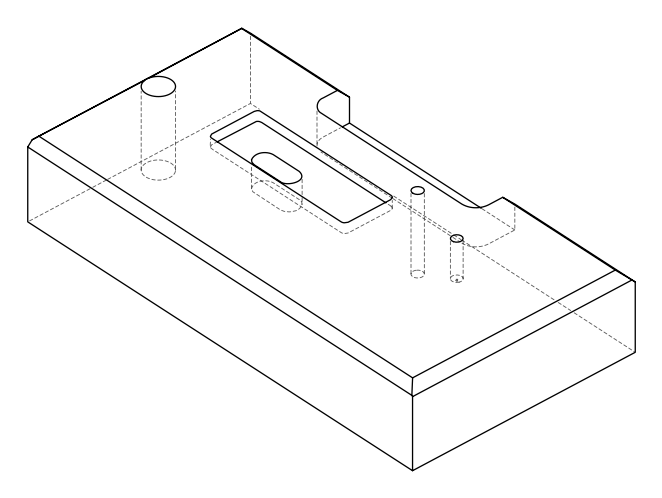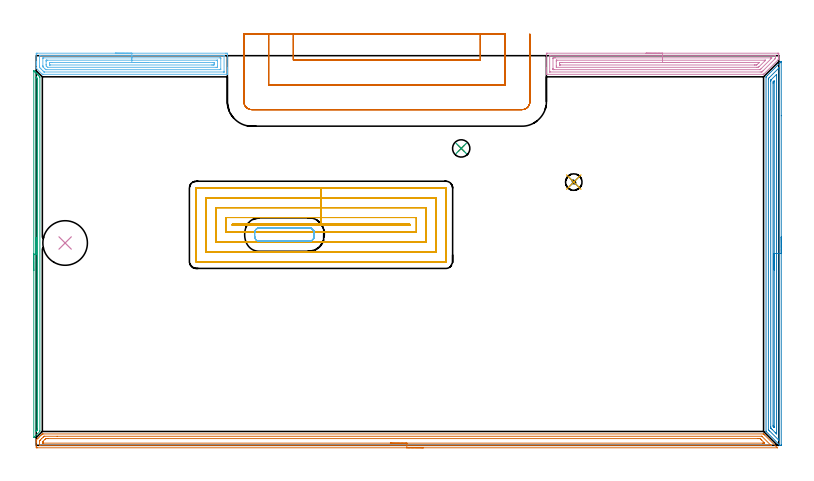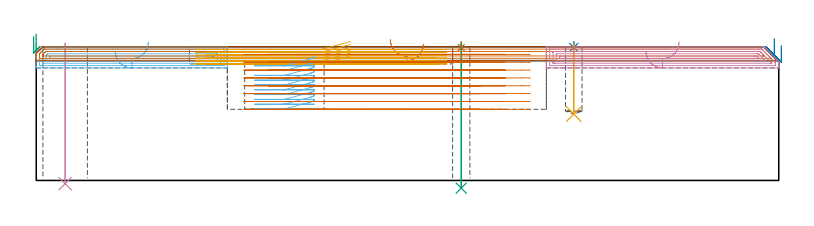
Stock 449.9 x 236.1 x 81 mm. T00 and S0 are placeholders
(PLAN: 13 operations, 7 tool changes, 74.1 min)
(1 SPOT_DRILL | STEP1HOLE | NXT0321_9005460120000 | 0.03 min | 1 mm3)
(2 SPOT_DRILL_1 | STEP1POCKET | NXT0321_9005460120000 | 0.03 min | 2 mm3)
(3 DRILL_THROUGH_HOLE_INTO_CENTER | STEP1HOLE | UGT0301_500 | 0.35 min | 6976 mm3)
(4 INDEXABLE_INSERT_DRILL_THROUGH_HOLE_FROM_SOLID | STEP1HOLE_1 | NXT0302_025 | 0.34 min | 46330 mm3)
(5 DRILL_BLIND_HOLE_INTO_CENTER | STEP1POCKET | NXT0301_071 | 0.17 min | 3085 mm3)
(6 AREA_MILL | FG_CHAMFER_SURFACE | UGT0205_001 | 4.85 min | 10046 mm3)
(7 AREA_MILL_1 | FG_CHAMFER_SURFACE_1 | UGT0205_001 | 10.9 min | 15858 mm3)
(8 AREA_MILL_2 | FG_CHAMFER_SURFACE_2 | UGT0205_001 | 7.36 min | 9765 mm3)
(9 AREA_MILL_3 | FG_CHAMFER_SURFACE_3 | UGT0205_001 | 3.66 min | 1487 mm3)
(10 AREA_MILL_4 | FG_CHAMFER_SURFACE_4 | UGT0205_001 | 5.74 min | 11690 mm3)
(11 MILL_RECTANGULAR_POCKET | POCKET_RECTANGULAR_STRAIGHT | UGT0201_126 | Follow Part, ap 2, ae 75% | 18.72 min | 87469 mm3)
(12 MILL_RECTANGULAR_POCKET_1 | POCKET_RECTANGULAR_STRAIGHT_1 | NXT0201_011 | Follow Part, ap 3, ae 75% | 2.62 min | 24572 mm3)
(13 MILL_SLOT | SLOT_PARTIAL_RECTANGULAR | UGT0201_094 | Follow Part, ap 5, ae 75% | 19.33 min | 308180 mm3)
(TOOL NXT0321_9005460120000 | NC Spot Drill, 142deg, 12mm, Carbide, Uncoated | D12 PA142 FL30 Z2)
(TOOL UGT0301_500 | Carbide Drill 10.5 mm | D10.5 PA118 FL87 Z2)
(TOOL NXT0302_025 | Index. Insert Drill 27mm [880-D2700L32-05] | D27 PA176 FL135 Z2)
(TOOL NXT0301_071 | Carbide Drill 10mm [860.1-1000-030A1-MM 2214] | D10 PA140 FL47 Z2)
(TOOL UGT0205_001 | Chamfer Mill 20 x 3 x 45 deg. | D20 FL50 Z2)
(TOOL UGT0201_126 | Carbide End Mill 8.0 | D8 FL15 Z4)
(TOOL NXT0201_011 | ENDMILL 12mm [2P460-1200-NA 1630] | D12 FL38 Z6)
(TOOL UGT0201_094 | End mill 20 mm | D20 FL38 Z4)
(OP 1 SPOT_DRILL)
G17 G21 G94 G90
T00 M6
G54
G17 G0 G90 X257.5 Y179.9 S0 M3
G43 Z91. H0
G94 G81 G98 Z80.548 F250. R84.
G80
M5
M2
(OP 2 SPOT_DRILL_1)
G17 G21 G94 G90
T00 M6
G54
G17 G0 G90 X325.7 Y159.5 S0 M3
G43 Z91. H0
G94 G81 G98 Z80.57 F250. R84.
G80
M5
M2
(OP 3 DRILL_THROUGH_HOLE_INTO_CENTER)
G17 G21 G94 G90
T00 M6
G54
G17 G0 G90 X257.5 Y179.9 S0 M3
G43 Z91. H0
G94 G73 G98 Z-4.655 F250. Q9.517 R83.
G80
M5
M2
(OP 4 INDEXABLE_INSERT_DRILL_THROUGH_HOLE_FROM_SOLID)
G17 G21 G94 G90
T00 M6
G54
G17 G0 G90 X17.5 Y122.6 S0 M3
G43 Z91. H1
G94 G81 G98 Z-1.971 F250. R83.
G80
M5
M2
(OP 5 DRILL_BLIND_HOLE_INTO_CENTER)
G17 G21 G94 G90
T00 M6
G54
G17 G0 G90 X325.7 Y159.5 S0 M3
G43 Z91. H1
G94 G81 G98 Z40.2 F250. R83.
G80
M5
M2
(OP 6 AREA_MILL)
G17 G21 G94 G90
T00 M6
G54
G17 G0 G90 X47.9 Y237.6 S1061 M3
G43 Z91. H0
Z78.2
G94 G1 X47.938 Z77.328 F250.
X48.052 Z76.464
X48.241 Z75.612
X48.503 Z74.78
X48.837 Z73.974
X49.24 Z73.2
X49.708 Z72.464
X50.24 Z71.772
X50.829 Z71.129
X51.472 Z70.54
X52.164 Z70.008
X52.9 Z69.54
X53.674 Z69.137
X54.48 Z68.803
X55.312 Z68.541
X56.164 Z68.352
X57.028 Z68.238
X57.9 Z68.2
X114.644
X115.242 Y237.597 Z68.203
X115.793 Y237.591 Z68.205
X115.797 Y237.556 Z68.241
X115.799 Y236.999 Z68.798
X115.8 Y236.439 Z69.357
Y228.97 Z76.824
Y228.304 Z77.493
Y228.078 Z77.72
Y227.412 Z78.385
Y227.185 Z78.611
Y226.732 Z79.067
Y225.855 Z79.944
Y225.401 Z80.397
Y225.105 Z80.693
X115.793 Y224.837 Z80.955
X115.79 Y224.803 Z80.989
X115.687 Y224.8 Z81.
X4.114
X3.698 Y224.806 Z80.992
X3.616 Y224.883 Z80.915
X0.285 Y228.214 Z77.584
X0.113 Y228.389 Z77.409
X0.01 Y228.501 Z77.297
X0.008 Y228.524 Z77.275
X0. Y228.75 Z77.048
Y230.3 Z75.499
Y230.754 Z75.042
Y230.981 Z74.816
Y231.646 Z74.151
Y231.873 Z73.925
Y232.538 Z73.256
X0.001 Y236.999 Z68.798
X0.003 Y237.556 Z68.241
X0.007 Y237.591 Z68.205
X0.558 Y237.6 Z68.2
X57.9
Y236.186 Z69.614
X113.464 Y236.185 Z69.615
X113.543 Z69.616
X113.7 Y236.181 Z69.619
X113.791 Y236.178 Z69.622
X113.794 Y236.154 Z69.646
X113.796 Y236.107 Z69.693
X113.8 Y235.77 Z70.03
X113.799 Y226.293 Z79.507
X113.798 Y226.251 Z79.549
X113.795 Y226.231 Z79.569
X113.792 Y226.225 Z79.575
X113.777 Y226.221 Z79.579
X113.622 Y226.216 Z79.584
X113.543 Y226.215 Z79.585
X5.003
X4.924 Y226.217 Z79.583
X4.769 Y226.221 Z79.579
X4.727 Y226.234 Z79.566
X4.704 Y226.253 Z79.547
X4.659 Y226.293 Z79.507
X4.114 Y226.836 Z78.964
X3.764 Y227.185 Z78.615
X3.225 Y227.725 Z78.075
X2.874 Y228.078 Z77.722
X2.336 Y228.624 Z77.176
X2.01 Y228.97 Z76.83
X2.003 Y229.303 Z76.497
X2.001 Y229.862 Z75.938
X2. Y230.199 Z75.601
X2.001 Y236.107 Z69.693
X2.002 Y236.149 Z69.651
X2.005 Y236.169 Z69.631
X2.008 Y236.175 Z69.625
X2.023 Y236.179 Z69.621
X2.178 Y236.184 Z69.616
X2.257 Y236.185 Z69.615
X57.9 Y236.186 Z69.614
Y234.772 Z71.028
X111.239 Y234.771 Z71.029
X111.686 Y234.77 Z71.03
X111.75 Y234.768 Z71.032
X111.78 Y234.765 Z71.035
X111.79 Y234.664 Z71.136
X111.798 Y234.437 Z71.363
X111.8 Y234.322 Z71.478
Y234.208 Z71.592
Y227.964 Z77.836
X111.797 Y227.849 Z77.951
X111.788 Y227.635 Z78.165
X111.686 Y227.633 Z78.167
X111.244 Y227.629 Z78.171
X6.339 Y227.628 Z78.172
X5.892 Y227.629 Z78.171
X5.828 Y227.632 Z78.168
X5.792 Y227.635 Z78.165
X5.757 Y227.654 Z78.146
X5.611 Y227.794 Z78.006
X5.322 Y228.078 Z77.722
X4.114 Y229.286 Z76.514
X4.046 Y229.359 Z76.441
X4.016 Y229.395 Z76.405
X4.008 Y229.52 Z76.28
X4.001 Y229.748 Z76.052
X4. Y229.862 Z75.938
Y229.976 Z75.824
Y234.436 Z71.364
X4.003 Y234.551 Z71.249
X4.012 Y234.765 Z71.035
X4.114 Y234.767 Z71.033
X4.556 Y234.771 Z71.029
X57.9 Y234.772 Z71.028
Y233.357 Z72.443
X109.461
X109.645 Y233.356 Z72.444
X109.737 Y233.354 Z72.446
X109.78 Y233.351 Z72.449
X109.79 Y233.347 Z72.453
X109.792 Y233.33 Z72.47
X109.8 Y232.647 Z73.153
Y232.538 Z73.262
Y229.97 Z75.83
Y229.862 Z75.938
X109.796 Y229.083 Z76.717
X109.791 Y229.056 Z76.744
X109.78 Y229.049 Z76.751
X109.733 Y229.047 Z76.753
X109.631 Y229.044 Z76.756
X109.427 Y229.043 Z76.757
X109.019
X6.985
X6.883 Y229.045 Z76.755
X6.833 Y229.047 Z76.753
X6.812 Y229.049 Z76.751
X6.781 Y229.074 Z76.726
X6.01 Y229.862 Z75.938
X6.001 Y230.645 Z75.155
X6. Y230.754 Z75.046
Y232.538 Z73.262
X6.004 Y233.317 Z72.483
X6.009 Y233.344 Z72.456
X6.02 Y233.35 Z72.45
X6.067 Y233.353 Z72.447
X6.169 Y233.356 Z72.444
X6.373 Y233.357 Z72.443
X6.781
X57.9
Y231.943 Z73.857
X107.241
X107.537 Y231.94 Z73.86
X107.734 Y231.936 Z73.864
X107.791 Y231.933 Z73.867
X107.794 Y231.901 Z73.899
X107.797 Y231.833 Z73.967
X107.799 Y231.646 Z74.154
Y231.086 Z74.714
X107.795 Y230.754 Z75.046
X107.79 Y230.48 Z75.32
X107.531 Y230.464 Z75.336
X107.241 Y230.46 Z75.34
X106.648 Y230.457 Z75.343
X106.352
X8.559
X8.263 Y230.46 Z75.34
X8.066 Y230.464 Z75.336
X8.009 Y230.467 Z75.333
X8.006 Y230.499 Z75.301
X8.003 Y230.567 Z75.233
X8.001 Y230.754 Z75.046
Y231.314 Z74.486
X8.005 Y231.646 Z74.154
X8.01 Y231.92 Z73.88
X8.269 Y231.936 Z73.864
X8.559 Y231.94 Z73.86
X9.152 Y231.943 Z73.857
X9.448
X57.9
X58.772 Z73.895
X59.636 Z74.009
X60.488 Z74.198
X61.32 Z74.46
X62.126 Z74.794
X62.9 Z75.197
X63.636 Z75.665
X64.328 Z76.196
X64.971 Z76.786
X65.56 Z77.429
X66.092 Z78.121
X66.56 Z78.857
X66.963 Z79.631
X67.297 Z80.437
X67.559 Z81.269
X67.748 Z82.12
X67.862 Z82.985
X67.9 Z83.857
G0 Z91.
M5
M2
(OP 7 AREA_MILL_1)
G17 G21 G94 G90
T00 M6
G54
G17 G0 G90 X234.55 Y-1.5 S1061 M3
G43 Z91. H0
Z82.6
G94 G1 X234.512 Z81.729 F250.
X234.398 Z80.864
X234.209 Z80.012
X233.947 Z79.18
X233.613 Z78.374
X233.21 Z77.6
X232.741 Z76.864
X232.21 Z76.172
X231.621 Z75.529
X230.978 Z74.94
X230.286 Z74.409
X229.55 Z73.94
X228.776 Z73.537
X227.97 Z73.203
X227.138 Z72.941
X226.286 Z72.752
X225.422 Z72.638
X224.55 Z72.6
X0.626
X0.005 Y-1.496
X0.003 Y-1.495 Z72.601
X0. Y-0.875 Z73.22
Y-0.607 Z73.488
Y1.806 Z75.901
Y2.522 Z76.621
Y3.147 Z77.246
X0.001 Y3.192 Z77.292
X0.003 Y3.203 Z77.302
X1.073 Y4.273 Z78.372
X1.967 Y5.167 Z79.266
X2.861 Y6.061 Z80.16
X3.53 Y6.729 Z80.829
X3.705 Y6.897 Z80.989
X4.201 Y6.9 Z81.
X440.433
X440.687 Y6.905 Z80.991
X440.721 Y6.881 Z80.977
X441.317 Y6.283 Z80.383
X448.772 Y-1.171 Z72.927
X448.924 Y-1.322 Z72.774
X449.07 Y-1.474 Z72.624
X449.083 Y-1.494 Z72.603
X449.07 Y-1.499 Z72.599
X224.55 Y-1.5 Z72.6
Y-0.086 Z74.014
X2.414 Y-0.085 Z74.015
X2.309 Y-0.084 Z74.016
X2.102 Y-0.079 Z74.021
X2.009 Y-0.071 Z74.029
X2.006 Y-0.04 Z74.06
X2.004 Y0.019 Z74.119
X2. Y0.432 Z74.532
X2.001 Y2.218 Z76.318
X2.009 Y2.7 Z76.8
X2.011 Y2.749 Z76.849
X2.047 Y2.791 Z76.891
X2.106 Y2.854 Z76.954
X2.182 Y2.932 Z77.032
X2.414 Y3.164 Z77.264
X3.308 Y4.058 Z78.158
X4.201 Y4.952 Z79.052
X4.417 Y5.166 Z79.266
X4.638 Y5.382 Z79.482
X4.729 Y5.468 Z79.568
X4.888 Y5.479 Z79.579
X4.993 Y5.483 Z79.583
X5.095 Y5.485 Z79.585
X12.645 Y5.486 Z79.586
X439.431 Y5.485 Z79.585
X439.535 Y5.484 Z79.584
X439.638 Y5.48 Z79.58
X439.662 Y5.477 Z79.577
X439.677 Y5.466 Z79.566
X439.709 Y5.439 Z79.539
X439.768 Y5.382 Z79.482
X444.898 Y0.251 Z74.351
X445.127 Y0.019 Z74.119
X445.201 Y-0.062 Z74.038
X445.215 Y-0.079 Z74.021
X445.176 Y-0.081 Z74.019
X445.107 Y-0.084 Z74.016
X445.002 Y-0.085 Z74.015
X444.898 Y-0.086 Z74.014
X224.55
Y1.329 Z75.429
X4.201
X4.042 Y1.331 Z75.431
X4.016 Y1.333 Z75.433
X4.01 Y1.334 Z75.434
X4.007 Y1.363 Z75.463
X4.002 Y1.47 Z75.57
X4.001 Y1.605 Z75.705
Y1.806 Z75.906
X4.002 Y2.005 Z76.105
X4.01 Y2.209 Z76.309
X4.021 Y2.31 Z76.41
X4.068 Y2.361 Z76.461
X4.201 Y2.501 Z76.601
X5.294 Y3.594 Z77.694
X5.645 Y3.938 Z78.038
X5.762 Y4.051 Z78.151
X5.989 Y4.064 Z78.164
X6.408 Y4.069 Z78.169
X6.883 Y4.071 Z78.171
X7.299
X437.27
X437.747 Y4.069 Z78.169
X438.171 Y4.064 Z78.164
X438.641 Y4.053 Z78.153
X439.104 Y3.594 Z77.694
X439.535 Y3.166 Z77.266
X440.894 Y1.806 Z75.906
X441.323 Y1.373 Z75.473
X441.353 Y1.336 Z75.436
X441.323 Y1.335 Z75.435
X440.905 Y1.33 Z75.43
X440.429 Y1.329 Z75.429
X440.013
X224.55
X223.678 Z75.467
X222.813 Z75.58
X221.962 Z75.769
X221.13 Z76.032
X220.324 Z76.365
X219.55 Z76.768
X218.814 Z77.237
X218.122 Z77.768
X217.479 Z78.357
X216.89 Z79.001
X216.358 Z79.693
X215.89 Z80.429
X215.487 Z81.202
X215.153 Z82.008
X214.891 Z82.84
X214.702 Z83.692
X214.588 Z84.557
X214.55 Z85.429
G0 Z91.
M5
M2
(OP 8 AREA_MILL_2)
G17 G21 G94 G90
T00 M6
G54
G17 G0 G90 X451.4 Y126.25 S1061 M3
G43 Z91. H0
Z81.8
G94 G1 Y126.212 Z80.928 F250.
Y126.098 Z80.064
Y125.909 Z79.212
Y125.647 Z78.38
Y125.313 Z77.574
Y124.91 Z76.8
Y124.442 Z76.064
Y123.91 Z75.372
Y123.321 Z74.729
Y122.678 Z74.14
Y121.986 Z73.609
Y121.25 Z73.14
Y120.476 Z72.737
Y119.67 Z72.403
Y118.838 Z72.141
Y117.987 Z71.952
Y117.122 Z71.838
Y116.25 Z71.8
Y0.166
X451.398 Y0.115 Z71.802
X451.391 Y0. Z71.805
X450.599 Y0.001 Z72.6
X450.365 Y0.233 Z72.831
X449.987 Y0.612 Z73.212
X442.406 Y8.194 Z80.793
X442.306 Y8.295 Z80.892
X442.204 Y8.405 Z80.989
X442.2 Y8.649 Z81.
Y222.958
X442.205 Y223.303 Z80.991
X442.34 Y223.442 Z80.857
X443.048 Y224.149 Z80.151
X451.085 Y232.185 Z72.115
X451.256 Y232.358 Z71.941
X451.384 Y232.483 Z71.814
X451.395 Y232.485 Z71.803
X451.399 Y232.483 Z71.799
X451.4 Y199.716 Z71.8
Y116.25
X449.986 Z73.214
Y4.118
X449.984 Y3.291 Z73.216
X449.983 Y3.228 Z73.217
X449.979 Y3.16 Z73.221
X449.968 Y3.093 Z73.232
X449.919 Y3.137 Z73.281
X449.76 Y3.291 Z73.44
X444.401 Y8.649 Z78.799
X443.68 Y9.373 Z79.52
X443.64 Y9.417 Z79.56
X443.623 Y9.439 Z79.577
X443.619 Y9.477 Z79.581
X443.616 Y9.542 Z79.584
X443.615 Y9.608 Z79.585
X443.614 Y222.065 Z79.586
X443.615 Y222.131 Z79.585
X443.618 Y222.197 Z79.582
X443.621 Y222.239 Z79.579
X443.633 Y222.271 Z79.567
X443.68 Y222.323 Z79.52
X443.995 Y222.643 Z79.205
X444.308 Y222.958 Z78.892
X449.919 Y228.569 Z73.281
X449.963 Y228.61 Z73.237
X449.978 Y228.623 Z73.222
X449.979 Y228.622 Z73.221
X449.981 Y228.603 Z73.219
X449.984 Y228.515 Z73.216
X449.986 Y228.382 Z73.214
Y228.316
Y116.25
X448.571 Z74.629
Y7.176
Y7.059
X448.568 Y6.983 Z74.632
X448.566 Y6.952 Z74.634
X448.533 Y6.978 Z74.667
X448.137 Y7.365 Z75.063
X447.743 Y7.756 Z75.457
X445.957 Y9.542 Z77.243
X445.463 Y10.038 Z77.737
X445.074 Y10.435 Z78.126
X445.035 Y10.494 Z78.165
X445.032 Y10.544 Z78.168
X445.029 Y10.653 Z78.171
Y10.87
X445.028 Y11.328 Z78.172
X445.029 Y220.714 Z78.171
X445.033 Y221.172 Z78.167
X445.035 Y221.221 Z78.165
X445.072 Y221.266 Z78.128
X445.136 Y221.335 Z78.064
X445.217 Y221.418 Z77.983
X445.463 Y221.664 Z77.737
X448.545 Y224.744 Z74.655
X448.553 Y224.745 Z74.647
X448.564 Y224.744 Z74.636
X448.569 Y224.489 Z74.631
X448.571 Y224.309 Z74.629
Y116.25
X447.157 Z76.043
Y11.328
X447.153 Y10.992 Z76.047
X447.15 Y10.827 Z76.05
X447.146 Y10.814 Z76.054
X447.116 Y10.84 Z76.084
X447.069 Y10.884 Z76.131
X446.629 Y11.328 Z76.571
X446.45 Y11.519 Z76.75
X446.443 Y12.132 Z76.757
Y219.475
X446.449 Y220.185 Z76.751
X446.534 Y220.279 Z76.666
X446.732 Y220.48 Z76.468
X446.89 Y220.636 Z76.31
X447.15 Y220.889 Z76.05
X447.156 Y220.368 Z76.044
X447.157 Y220.279 Z76.043
Y116.25
Y115.378 Z76.081
Y114.514 Z76.195
Y113.662 Z76.383
Y112.83 Z76.646
Y112.024 Z76.98
Y111.25 Z77.382
Y110.514 Z77.851
Y109.822 Z78.382
Y109.179 Z78.972
Y108.59 Z79.615
Y108.059 Z80.307
Y107.59 Z81.043
Y107.187 Z81.817
Y106.853 Z82.622
Y106.591 Z83.455
Y106.402 Z84.306
Y106.288 Z85.171
Y106.25 Z86.043
G0 Z91.
M5
M2
(OP 9 AREA_MILL_3)
G17 G21 G94 G90
T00 M6
G54
G17 G0 G90 X-1.5 Y105.85 S1061 M3
G43 Z91. H0
Z87.3
G94 G1 Y105.888 Z86.428 F250.
Y106.002 Z85.564
Y106.191 Z84.712
Y106.453 Z83.88
Y106.787 Z83.074
Y107.19 Z82.3
Y107.658 Z81.564
Y108.189 Z80.872
Y108.779 Z80.229
Y109.422 Z79.64
Y110.114 Z79.108
Y110.85 Z78.64
Y111.624 Z78.237
Y112.43 Z77.903
Y113.262 Z77.641
Y114.113 Z77.452
Y114.978 Z77.338
Y115.85 Z77.3
Y226.755
X-1.495 Y226.983 Z77.303
X-1.423 Y226.918 Z77.376
X-1.204 Y226.704 Z77.596
X-1.193 Y226.693 Z77.607
X-0.98 Y226.481 Z77.817
X-0.906 Y226.407 Z77.893
X-0.758 Y226.259 Z78.041
X-0.684 Y226.186 Z78.112
X-0.609 Y226.109 Z78.19
X-0.465 Y225.965 Z78.335
X-0.389 Y225.89 Z78.408
X-0.312 Y225.812 Z78.487
X-0.171 Y225.671 Z78.628
X-0.093 Y225.595 Z78.703
X-0.015 Y225.515 Z78.785
X0.123 Y225.377 Z78.922
X0.202 Y225.299 Z78.998
X0.283 Y225.218 Z79.082
X0.417 Y225.084 Z79.216
X0.498 Y225.004 Z79.294
X0.58 Y224.921 Z79.379
X0.71 Y224.79 Z79.51
X0.793 Y224.709 Z79.589
X0.877 Y224.623 Z79.676
X1.004 Y224.496 Z79.803
X1.089 Y224.413 Z79.885
X1.174 Y224.326 Z79.973
X1.298 Y224.203 Z80.097
X1.384 Y224.118 Z80.18
X1.471 Y224.029 Z80.271
X1.592 Y223.909 Z80.391
X1.68 Y223.822 Z80.476
X2.138 Y223.363 Z80.937
X2.194 Y223.306 Z80.992
X2.2 Y222.84 Z81.
Y8.859
X2.193 Y8.394 Z80.992
X0.877 Y7.076 Z79.676
X-0.46 Y5.739 Z78.338
X-1.352 Y4.847 Z77.446
X-1.423 Y4.778 Z77.375
X-1.491 Y4.713 Z77.305
X-1.498 Y4.809 Z77.301
X-1.5 Y4.847 Z77.3
Y115.85
X-0.086 Z78.714
Y222.833
X-0.084 Y223.053 Z78.716
X-0.082 Y223.104 Z78.718
X-0.08 Y223.116 Z78.72
X-0.069 Y223.109 Z78.731
X-0.018 Y223.066 Z78.782
X0.031 Y223.019 Z78.831
X0.21 Y222.84 Z79.01
X0.502 Y222.547 Z79.302
X0.654 Y222.391 Z79.454
X0.754 Y222.284 Z79.554
X0.779 Y222.252 Z79.579
X0.782 Y222.229 Z79.582
X0.784 Y222.175 Z79.584
X0.786 Y221.956 Z79.586
Y9.759
X0.784 Y9.527 Z79.584
X0.782 Y9.473 Z79.582
X0.779 Y9.449 Z79.579
X0.764 Y9.425 Z79.564
X0.681 Y9.336 Z79.481
X0.502 Y9.153 Z79.302
X0.058 Y8.708 Z78.858
X-0.03 Y8.622 Z78.77
X-0.055 Y8.6 Z78.745
X-0.073 Y8.586 Z78.727
X-0.079 Y8.651 Z78.721
X-0.086 Y8.852 Z78.714
Y8.86
Y115.85
Y116.721 Z78.752
Y117.586 Z78.866
Y118.438 Z79.055
Y119.27 Z79.317
Y120.076 Z79.651
Y120.85 Z80.054
Y121.586 Z80.523
Y122.278 Z81.054
Y122.921 Z81.643
Y123.51 Z82.286
Y124.041 Z82.978
Y124.51 Z83.714
Y124.913 Z84.488
Y125.247 Z85.294
Y125.509 Z86.126
Y125.698 Z86.978
Y125.812 Z87.843
Y125.85 Z88.714
G0 Z91.
M5
M2
(OP 10 AREA_MILL_4)
G17 G21 G94 G90
T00 M6
G54
G17 G0 G90 X369.5 Y237.6 S1061 M3
G43 Z91. H0
Z78.2
G94 G1 X369.538 Z77.328 F250.
X369.652 Z76.464
X369.841 Z75.612
X370.103 Z74.78
X370.437 Z73.974
X370.84 Z73.2
X371.309 Z72.464
X371.84 Z71.772
X372.429 Z71.129
X373.072 Z70.54
X373.764 Z70.008
X374.5 Z69.54
X375.274 Z69.137
X376.08 Z68.803
X376.912 Z68.541
X377.764 Z68.352
X378.628 Z68.238
X379.5 Z68.2
X449.334
X449.48 Y237.599 Z68.201
X449.899 Y237.591 Z68.205
X449.9 Y237.241 Z68.556
Y236.999 Z68.798
Y236.349 Z69.448
Y236.107 Z69.689
Y235.622 Z70.177
Y235.215 Z70.584
Y234.488 Z71.312
Y234.141 Z71.659
X449.898 Y234.077 Z71.723
X449.89 Y233.994 Z71.803
X449.776 Y233.876 Z71.92
X449.631 Y233.731 Z72.068
X449.342 Y233.442 Z72.358
X440.896 Y224.995 Z80.804
X440.814 Y224.916 Z80.883
X440.695 Y224.804 Z80.99
X440.438 Y224.8 Z81.
X309.221
X309.11 Y224.803 Z80.989
X309.107 Y224.84 Z80.952
X309.1 Y225.127 Z80.672
Y225.886 Z79.913
Y226.701 Z79.099
Y227.185 Z78.611
Y227.428 Z78.369
Y228.078 Z77.719
Y228.32 Z77.478
Y228.97 Z76.824
X309.101 Y236.999 Z68.798
X309.103 Y237.563 Z68.234
X309.107 Y237.591 Z68.205
X309.666 Y237.6 Z68.2
X379.5
Y236.186 Z69.614
X447.555
X447.888 Y236.179 Z69.621
X447.892 Y236.155 Z69.645
X447.895 Y236.107 Z69.693
X447.899 Y235.762 Z70.038
X447.9 Y235.215 Z70.585
X447.899 Y234.87 Z70.93
X447.894 Y234.596 Z71.204
X447.89 Y234.461 Z71.339
X447.765 Y234.323 Z71.478
X447.663 Y234.215 Z71.585
X447.555 Y234.105 Z71.695
X440.438 Y226.988 Z78.812
X440.09 Y226.642 Z79.158
X439.736 Y226.293 Z79.507
X439.672 Y226.234 Z79.566
X439.622 Y226.22 Z79.58
X438.659 Y226.214 Z79.586
X311.445
X311.112 Y226.221 Z79.579
X311.108 Y226.245 Z79.555
X311.105 Y226.293 Z79.507
X311.101 Y226.638 Z79.162
Y236.107 Z69.693
X311.102 Y236.15 Z69.65
X311.106 Y236.171 Z69.629
X311.108 Y236.176 Z69.624
X311.131 Y236.179 Z69.621
X311.287 Y236.184 Z69.616
X311.366 Y236.186 Z69.615
X379.5 Z69.614
Y234.772 Z71.028
X444.886 Y234.771 Z71.029
X445.33 Y234.769 Z71.031
X445.506 Y234.766 Z71.034
X445.748 Y234.759 Z71.041
X445.547 Y234.552 Z71.248
X445.322 Y234.323 Z71.478
X439.078 Y228.078 Z77.722
X438.868 Y227.868 Z77.932
X438.659 Y227.663 Z78.137
X438.626 Y227.637 Z78.163
X438.603 Y227.634 Z78.166
X438.548 Y227.631 Z78.169
X438.438 Y227.629 Z78.171
X313.672
X313.224 Y227.63 Z78.17
X313.16 Y227.632 Z78.168
X313.124 Y227.635 Z78.165
X313.11 Y227.638 Z78.162
X313.107 Y227.704 Z78.096
X313.102 Y227.953 Z77.847
X313.1 Y228.078 Z77.722
Y228.202 Z77.598
X313.101 Y234.323 Z71.478
X313.102 Y234.445 Z71.355
X313.108 Y234.571 Z71.229
X313.122 Y234.765 Z71.035
X313.224 Y234.766 Z71.034
X313.667 Y234.77 Z71.03
X314.114 Y234.771 Z71.029
X314.556 Y234.772 Z71.028
X379.5
Y233.357 Z72.443
X441.401
X441.683 Y233.355 Z72.445
X441.824 Y233.353 Z72.447
X441.882 Y233.351 Z72.449
X441.876 Y233.337 Z72.463
X441.652 Y233.105 Z72.695
X441.509 Y232.959 Z72.841
X438.091 Y229.54 Z76.26
X437.769 Y229.22 Z76.58
X437.642 Y229.098 Z76.702
X437.589 Y229.05 Z76.75
X437.492 Y229.048 Z76.752
X437.288 Y229.045 Z76.755
X436.88 Y229.043 Z76.757
X436.807
X315.265
X315.173 Y229.045 Z76.755
X315.128 Y229.047 Z76.753
X315.112 Y229.049 Z76.751
X315.11 Y229.062 Z76.738
X315.1 Y229.764 Z76.036
Y229.862 Z75.938
Y232.538 Z73.262
X315.106 Y233.327 Z72.473
X315.111 Y233.351 Z72.449
X315.128 Y233.353 Z72.447
X315.178 Y233.355 Z72.445
X315.28 Y233.357 Z72.443
X315.485
X379.5
Y231.943 Z73.857
X437.769
X437.983 Y231.941 Z73.859
X438.019 Y231.939 Z73.861
X438.027 Y231.938 Z73.862
X438.018 Y231.926 Z73.874
X437.969 Y231.87 Z73.93
X437.922 Y231.82 Z73.98
X437.886 Y231.784 Z74.016
X436.856 Y230.754 Z75.046
X436.562 Y230.472 Z75.328
X436.28 Y230.464 Z75.336
X435.99 Y230.46 Z75.34
X435.396 Y230.457 Z75.343
X435.101
X317.672
X317.376 Y230.459 Z75.341
X317.179 Y230.462 Z75.338
X317.115 Y230.464 Z75.336
X317.11 Y230.494 Z75.306
X317.106 Y230.563 Z75.237
X317.102 Y230.754 Z75.046
X317.101 Y231.327 Z74.473
X317.105 Y231.646 Z74.154
X317.11 Y231.926 Z73.874
X317.383 Y231.936 Z73.864
X317.672 Y231.94 Z73.86
X318.266 Y231.943 Z73.857
X318.562
X379.5
X380.372 Z73.895
X381.237 Z74.009
X382.088 Z74.198
X382.92 Z74.46
X383.726 Z74.794
X384.5 Z75.197
X385.236 Z75.665
X385.928 Z76.196
X386.571 Z76.786
X387.16 Z77.429
X387.692 Z78.121
X388.16 Z78.857
X388.563 Z79.631
X388.897 Z80.437
X389.159 Z81.269
X389.348 Z82.12
X389.462 Z82.985
X389.5 Z83.857
G0 Z91.
M5
M2
(OP 11 MILL_RECTANGULAR_POCKET)
G17 G21 G94 G90
T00 M6
G54
G17 G0 G90 X190.295 Y134. S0 M3
G43 Z91.129 H0
Z84.129
G94 G1 X172.55 Z79.374 F250.
X118.8 F500.
Y133.2
X226.3
Y134.
X172.55
Y138.
X114.8
Y129.2
X230.3
Y138.
X172.55
Y144.
X108.8
Y123.2
X236.3
Y144.
X172.55
Y150.
X102.8
Y117.2
X242.3
Y150.
X172.55
Y156.
X96.9
X96.845 Y155.995
X96.805 Y155.955
X96.8 Y155.9
Y111.3
X96.805 Y111.245
X96.845 Y111.205
X96.9 Y111.2
X248.2
X248.255 Y111.205
X248.295 Y111.245
X248.3 Y111.3
Y155.9
X248.295 Y155.955
X248.255 Y155.995
X248.2 Y156.
X172.55
X171.55
G0 X190.295 Y134. Z82.374
G1 X172.55 Z77.619 F250.
X118.8 F500.
Y133.2
X226.3
Y134.
X172.55
Y138.
X114.8
Y129.2
X230.3
Y138.
X172.55
Y144.
X108.8
Y123.2
X236.3
Y144.
X172.55
Y150.
X102.8
Y117.2
X242.3
Y150.
X172.55
Y156.
X96.9
X96.845 Y155.995
X96.805 Y155.955
X96.8 Y155.9
Y111.3
X96.805 Y111.245
X96.845 Y111.205
X96.9 Y111.2
X248.2
X248.255 Y111.205
X248.295 Y111.245
X248.3 Y111.3
Y155.9
X248.295 Y155.955
X248.255 Y155.995
X248.2 Y156.
X172.55
X171.55
G0 X190.295 Y134. Z80.619
G1 X172.55 Z75.865 F250.
X118.8 F500.
Y133.2
X226.3
Y134.
X172.55
Y138.
X114.8
Y129.2
X230.3
Y138.
X172.55
Y144.
X108.8
Y123.2
X236.3
Y144.
X172.55
Y150.
X102.8
Y117.2
X242.3
Y150.
X172.55
Y156.
X96.9
X96.845 Y155.995
X96.805 Y155.955
X96.8 Y155.9
Y111.3
X96.805 Y111.245
X96.845 Y111.205
X96.9 Y111.2
X248.2
X248.255 Y111.205
X248.295 Y111.245
X248.3 Y111.3
Y155.9
X248.295 Y155.955
X248.255 Y155.995
X248.2 Y156.
X172.55
X171.55
G0 X190.295 Y134. Z78.865
G1 X172.55 Z74.11 F250.
X118.8 F500.
Y133.2
X226.3
Y134.
X172.55
Y138.
X114.8
Y129.2
X230.3
Y138.
X172.55
Y144.
X108.8
Y123.2
X236.3
Y144.
X172.55
Y150.
X102.8
Y117.2
X242.3
Y150.
X172.55
Y156.
X96.9
X96.845 Y155.995
X96.805 Y155.955
X96.8 Y155.9
Y111.3
X96.805 Y111.245
X96.845 Y111.205
X96.9 Y111.2
X248.2
X248.255 Y111.205
X248.295 Y111.245
X248.3 Y111.3
Y155.9
X248.295 Y155.955
X248.255 Y155.995
X248.2 Y156.
X172.55
X171.55
G0 X190.295 Y134. Z77.11
G1 X172.55 Z72.355 F250.
X118.8 F500.
Y133.2
X226.3
Y134.
X172.55
Y138.
X114.8
Y129.2
X230.3
Y138.
X172.55
Y144.
X108.8
Y123.2
X236.3
Y144.
X172.55
Y150.
X102.8
Y117.2
X242.3
Y150.
X172.55
Y156.
X96.9
X96.845 Y155.995
X96.805 Y155.955
X96.8 Y155.9
Y111.3
X96.805 Y111.245
X96.845 Y111.205
X96.9 Y111.2
X248.2
X248.255 Y111.205
X248.295 Y111.245
X248.3 Y111.3
Y155.9
X248.295 Y155.955
X248.255 Y155.995
X248.2 Y156.
X172.55
X171.55
G0 X190.295 Y134. Z75.355
G1 X172.55 Z70.6 F250.
X118.8 F500.
Y133.2
X226.3
Y134.
X172.55
Y138.
X114.8
Y129.2
X230.3
Y138.
X172.55
Y144.
X108.8
Y123.2
X236.3
Y144.
X172.55
Y150.
X102.8
Y117.2
X242.3
Y150.
X172.55
Y156.
X96.9
X96.845 Y155.995
X96.805 Y155.955
X96.8 Y155.9
Y111.3
X96.805 Y111.245
X96.845 Y111.205
X96.9 Y111.2
X248.2
X248.255 Y111.205
X248.295 Y111.245
X248.3 Y111.3
Y155.9
X248.295 Y155.955
X248.255 Y155.995
X248.2 Y156.
X172.55
X171.55
G0 Z91.129
M5
M2
(OP 12 MILL_RECTANGULAR_POCKET_1)
G17 G21 G94 G90
T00 M6
G54
G17 G0 G90 X168.393 Y126.467 S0 M3
G43 Z91.129 H1
Z75.399
G94 G1 X168.4 Y128.876 Z74.754 F250.
X168.342 Y129.324 Z74.633
X168.219 Y129.759 Z74.511
X168.034 Y130.172 Z74.39
X167.791 Y130.553 Z74.269
X167.496 Y130.896 Z74.148
X167.153 Y131.191 Z74.027
X166.772 Y131.434 Z73.906
X166.359 Y131.619 Z73.785
X165.924 Y131.742 Z73.663
X165.476 Y131.8 Z73.542
X150.35 Z69.489
X135.4 F500.
G3 X132.3 Y128.7 R3.1
G1 Y126.7
G3 X135.4 Y123.6 R3.1
G1 X165.3
G3 X168.4 Y126.7 R3.1
G1 Y128.7
G3 X165.3 Y131.8 R3.1
G1 X150.35
X149.35
G0 X168.393 Y126.467 Z72.489
G1 X168.4 Y128.876 Z71.844 F250.
X168.342 Y129.324 Z71.723
X168.219 Y129.759 Z71.602
X168.034 Y130.172 Z71.48
X167.791 Y130.553 Z71.359
X167.496 Y130.896 Z71.238
X167.153 Y131.191 Z71.117
X166.772 Y131.434 Z70.996
X166.359 Y131.619 Z70.875
X165.924 Y131.742 Z70.754
X165.476 Y131.8 Z70.632
X150.35 Z66.579
X135.4 F500.
G3 X132.3 Y128.7 R3.1
G1 Y126.7
G3 X135.4 Y123.6 R3.1
G1 X165.3
G3 X168.4 Y126.7 R3.1
G1 Y128.7
G3 X165.3 Y131.8 R3.1
G1 X150.35
X149.35
G0 X168.393 Y126.467 Z69.579
G1 X168.4 Y128.876 Z68.934 F250.
X168.342 Y129.324 Z68.813
X168.219 Y129.759 Z68.692
X168.034 Y130.172 Z68.57
X167.791 Y130.553 Z68.449
X167.496 Y130.896 Z68.328
X167.153 Y131.191 Z68.207
X166.772 Y131.434 Z68.086
X166.359 Y131.619 Z67.965
X165.924 Y131.742 Z67.844
X165.476 Y131.8 Z67.723
X150.35 Z63.669
X135.4 F500.
G3 X132.3 Y128.7 R3.1
G1 Y126.7
G3 X135.4 Y123.6 R3.1
G1 X165.3
G3 X168.4 Y126.7 R3.1
G1 Y128.7
G3 X165.3 Y131.8 R3.1
G1 X150.35
X149.35
G0 X168.393 Y126.467 Z66.669
G1 X168.4 Y128.876 Z66.024 F250.
X168.342 Y129.324 Z65.903
X168.219 Y129.759 Z65.782
X168.034 Y130.172 Z65.661
X167.791 Y130.553 Z65.539
X167.496 Y130.896 Z65.418
X167.153 Y131.191 Z65.297
X166.772 Y131.434 Z65.176
X166.359 Y131.619 Z65.055
X165.924 Y131.742 Z64.934
X165.476 Y131.8 Z64.813
X150.35 Z60.76
X135.4 F500.
G3 X132.3 Y128.7 R3.1
G1 Y126.7
G3 X135.4 Y123.6 R3.1
G1 X165.3
G3 X168.4 Y126.7 R3.1
G1 Y128.7
G3 X165.3 Y131.8 R3.1
G1 X150.35
X149.35
G0 X168.393 Y126.467 Z63.76
G1 X168.4 Y128.876 Z63.114 F250.
X168.342 Y129.324 Z62.993
X168.219 Y129.759 Z62.872
X168.034 Y130.172 Z62.751
X167.791 Y130.553 Z62.629
X167.496 Y130.896 Z62.508
X167.153 Y131.191 Z62.387
X166.772 Y131.434 Z62.266
X166.359 Y131.619 Z62.145
X165.924 Y131.742 Z62.024
X165.476 Y131.8 Z61.903
X150.35 Z57.85
X135.4 F500.
G3 X132.3 Y128.7 R3.1
G1 Y126.7
G3 X135.4 Y123.6 R3.1
G1 X165.3
G3 X168.4 Y126.7 R3.1
G1 Y128.7
G3 X165.3 Y131.8 R3.1
G1 X150.35
X149.35
G0 X168.393 Y126.467 Z60.85
G1 X168.4 Y128.876 Z60.204 F250.
X168.342 Y129.324 Z60.083
X168.219 Y129.759 Z59.962
X168.034 Y130.172 Z59.841
X167.791 Y130.553 Z59.72
X167.496 Y130.896 Z59.598
X167.153 Y131.191 Z59.477
X166.772 Y131.434 Z59.356
X166.359 Y131.619 Z59.235
X165.924 Y131.742 Z59.114
X165.476 Y131.8 Z58.993
X150.35 Z54.94
X135.4 F500.
G3 X132.3 Y128.7 R3.1
G1 Y126.7
G3 X135.4 Y123.6 R3.1
G1 X165.3
G3 X168.4 Y126.7 R3.1
G1 Y128.7
G3 X165.3 Y131.8 R3.1
G1 X150.35
X149.35
G0 X168.393 Y126.467 Z57.94
G1 X168.4 Y128.876 Z57.294 F250.
X168.342 Y129.324 Z57.173
X168.219 Y129.759 Z57.052
X168.034 Y130.172 Z56.931
X167.791 Y130.553 Z56.81
X167.496 Y130.896 Z56.688
X167.153 Y131.191 Z56.567
X166.772 Y131.434 Z56.446
X166.359 Y131.619 Z56.325
X165.924 Y131.742 Z56.204
X165.476 Y131.8 Z56.083
X150.35 Z52.03
X135.4 F500.
G3 X132.3 Y128.7 R3.1
G1 Y126.7
G3 X135.4 Y123.6 R3.1
G1 X165.3
G3 X168.4 Y126.7 R3.1
G1 Y128.7
G3 X165.3 Y131.8 R3.1
G1 X150.35
X149.35
G0 X168.393 Y126.467 Z55.03
G1 X168.4 Y128.876 Z54.384 F250.
X168.342 Y129.324 Z54.263
X168.219 Y129.759 Z54.142
X168.034 Y130.172 Z54.021
X167.791 Y130.553 Z53.9
X167.496 Y130.896 Z53.779
X167.153 Y131.191 Z53.657
X166.772 Y131.434 Z53.536
X166.359 Y131.619 Z53.415
X165.924 Y131.742 Z53.294
X165.476 Y131.8 Z53.173
X150.35 Z49.12
X135.4 F500.
G3 X132.3 Y128.7 R3.1
G1 Y126.7
G3 X135.4 Y123.6 R3.1
G1 X165.3
G3 X168.4 Y126.7 R3.1
G1 Y128.7
G3 X165.3 Y131.8 R3.1
G1 X150.35
X149.35
G0 X168.393 Y126.467 Z52.12
G1 X168.4 Y128.876 Z51.474 F250.
X168.342 Y129.324 Z51.353
X168.219 Y129.759 Z51.232
X168.034 Y130.172 Z51.111
X167.791 Y130.553 Z50.99
X167.496 Y130.896 Z50.869
X167.153 Y131.191 Z50.748
X166.772 Y131.434 Z50.626
X166.359 Y131.619 Z50.505
X165.924 Y131.742 Z50.384
X165.476 Y131.8 Z50.263
X150.35 Z46.21
X135.4 F500.
G3 X132.3 Y128.7 R3.1
G1 Y126.7
G3 X135.4 Y123.6 R3.1
G1 X165.3
G3 X168.4 Y126.7 R3.1
G1 Y128.7
G3 X165.3 Y131.8 R3.1
G1 X150.35
X149.35
G0 X168.393 Y126.467 Z49.21
G1 X168.4 Y128.876 Z48.564 F250.
X168.342 Y129.324 Z48.443
X168.219 Y129.759 Z48.322
X168.034 Y130.172 Z48.201
X167.791 Y130.553 Z48.08
X167.496 Y130.896 Z47.959
X167.153 Y131.191 Z47.838
X166.772 Y131.434 Z47.716
X166.359 Y131.619 Z47.595
X165.924 Y131.742 Z47.474
X165.476 Y131.8 Z47.353
X150.35 Z43.3
X135.4 F500.
G3 X132.3 Y128.7 R3.1
G1 Y126.7
G3 X135.4 Y123.6 R3.1
G1 X165.3
G3 X168.4 Y126.7 R3.1
G1 Y128.7
G3 X165.3 Y131.8 R3.1
G1 X150.35
X149.35
G0 Z91.129
M5
M2
(OP 13 MILL_SLOT)
G17 G21 G94 G90
T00 M6
G54
G17 G0 G90 X155.8 Y249.1 S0 M3
G43 Z91.129 H0
Z76.375
G94 G1 Y246.1 F250.
Y233.4 F500.
X269.1
Y246.1
Y249.1 F250.
X140.8
Y246.1
Y218.4 F500.
X284.1
Y246.1
Y249.1 F250.
X125.8
Y246.1
Y208.2 F500.
G3 X130.6 Y203.4 R4.8
G1 X294.3
G3 X299.1 Y208.2 R4.8
G1 Y246.1
Y249.1 F250.
G0 X155.8 Z71.622
G1 Y246.1
Y233.4 F500.
X269.1
Y246.1
Y249.1 F250.
X140.8
Y246.1
Y218.4 F500.
X284.1
Y246.1
Y249.1 F250.
X125.8
Y246.1
Y208.2 F500.
G3 X130.6 Y203.4 R4.8
G1 X294.3
G3 X299.1 Y208.2 R4.8
G1 Y246.1
Y249.1 F250.
G0 X155.8 Z66.868
G1 Y246.1
Y233.4 F500.
X269.1
Y246.1
Y249.1 F250.
X140.8
Y246.1
Y218.4 F500.
X284.1
Y246.1
Y249.1 F250.
X125.8
Y246.1
Y208.2 F500.
G3 X130.6 Y203.4 R4.8
G1 X294.3
G3 X299.1 Y208.2 R4.8
G1 Y246.1
Y249.1 F250.
G0 X155.8 Z62.115
G1 Y246.1
Y233.4 F500.
X269.1
Y246.1
Y249.1 F250.
X140.8
Y246.1
Y218.4 F500.
X284.1
Y246.1
Y249.1 F250.
X125.8
Y246.1
Y208.2 F500.
G3 X130.6 Y203.4 R4.8
G1 X294.3
G3 X299.1 Y208.2 R4.8
G1 Y246.1
Y249.1 F250.
G0 X155.8 Z57.361
G1 Y246.1
Y233.4 F500.
X269.1
Y246.1
Y249.1 F250.
X140.8
Y246.1
Y218.4 F500.
X284.1
Y246.1
Y249.1 F250.
X125.8
Y246.1
Y208.2 F500.
G3 X130.6 Y203.4 R4.8
G1 X294.3
G3 X299.1 Y208.2 R4.8
G1 Y246.1
Y249.1 F250.
G0 X155.8 Z52.607
G1 Y246.1
Y233.4 F500.
X269.1
Y246.1
Y249.1 F250.
X140.8
Y246.1
Y218.4 F500.
X284.1
Y246.1
Y249.1 F250.
X125.8
Y246.1
Y208.2 F500.
G3 X130.6 Y203.4 R4.8
G1 X294.3
G3 X299.1 Y208.2 R4.8
G1 Y246.1
Y249.1 F250.
G0 X155.8 Z47.854
G1 Y246.1
Y233.4 F500.
X269.1
Y246.1
Y249.1 F250.
X140.8
Y246.1
Y218.4 F500.
X284.1
Y246.1
Y249.1 F250.
X125.8
Y246.1
Y208.2 F500.
G3 X130.6 Y203.4 R4.8
G1 X294.3
G3 X299.1 Y208.2 R4.8
G1 Y246.1
Y249.1 F250.
G0 X155.8 Z43.1
G1 Y246.1
Y233.4 F500.
X269.1
Y246.1
Y249.1 F250.
X140.8
Y246.1
Y218.4 F500.
X284.1
Y246.1
Y249.1 F250.
X125.8
Y246.1
Y208.2 F500.
G3 X130.6 Y203.4 R4.8
G1 X294.3
G3 X299.1 Y208.2 R4.8
G1 Y246.1
Y249.1 F250.
G0 Z91.129
M5
M2
